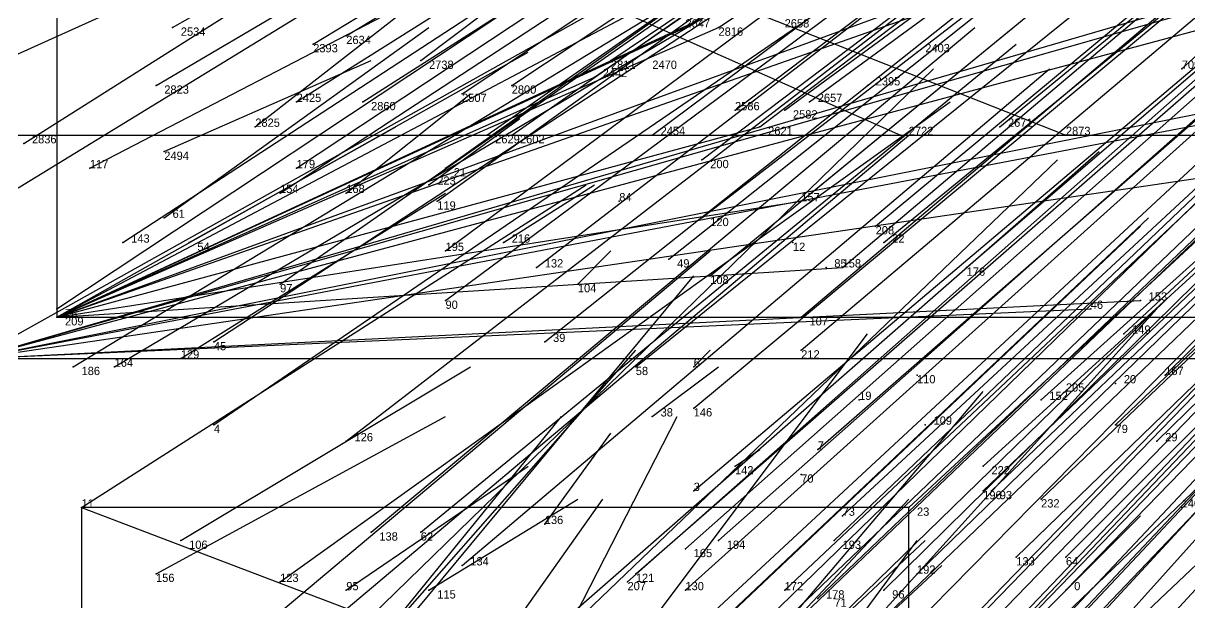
# Model space of a CAD drawing. Extents: x -0.5 to 0.59, y -0.5 to 0.59.
# Drawn here: x -0.412 to -0.271, y -0.3015 to -0.2315 of the extents above; entities that cross this region are included whole.
import ezdxf

# ---------------------------------------------------------------- set-up
doc = ezdxf.new("R2010")
doc.units = 0
for name, color, linetype in [('Clients', 3, 'CONTINUOUS'), ('Facilities', 3, 'CONTINUOUS'), ('Facilities_lines', 3, 'CONTINUOUS'), ('Min_max_boxes', 1, 'CONTINUOUS'), ('Normals', 1, 'CONTINUOUS'), ('Source_points', 5, 'CONTINUOUS'), ('Text', 3, 'CONTINUOUS')]:
    doc.layers.add(name, color=color, linetype=linetype)

msp = doc.modelspace()

# ---------------------------------------------------------------- linework, layer by layer
at = {"layer": 'Clients', "color": 5}
for p in [(-0.332, -0.232, -1.013), (-0.328, -0.232, -1.004), (-0.343, -0.238, -1.043), (-0.323, -0.244, -1.012), (-0.306, -0.245, -1.25), (-0.286, -0.245, -1.25), (-0.318, -0.253, -1.016), (-0.313, -0.261, -1.019), (-0.277, -0.265, -1.25), (-0.283, -0.266, -1.25), (-0.318, -0.267, -1.038)]:
    msp.add_point(p, dxfattribs=at)
at = {"layer": 'Facilities', "color": 3}
for p in [(-0.394, -0.232, -1.143), (-0.377, -0.234, -1.111), (-0.373, -0.233, -1.1), (-0.304, -0.235, -1.25), (-0.364, -0.236, -1.25), (-0.341, -0.236, -1.037), (-0.337, -0.236, -1.25), (-0.272, -0.237, -0.902), (-0.396, -0.239, -1.156), (-0.353, -0.239, -1.067), (-0.31, -0.239, -1.25), (-0.379, -0.241, -1.123), (-0.371, -0.241, -1.106), (-0.359, -0.24, -1.08), (-0.317, -0.241, -0.995), (-0.326, -0.242, -1.016), (-0.32, -0.242, -1.002), (-0.384, -0.244, -1.25), (-0.356, -0.245, -1.08), (-0.353, -0.245, -1.074), (-0.336, -0.245, -1.039), (-0.294, -0.244, -0.955), (-0.412, -0.246, -1.199), (-0.395, -0.247, -1.25), (-0.33, -0.248, -1.032), (-0.404, -0.249, -1.25), (-0.379, -0.249, -1.134), (-0.361, -0.249, -1.096), (-0.381, -0.252, -1.142), (-0.373, -0.252, -1.25), (-0.363, -0.251, -1.25), (-0.362, -0.253, -1.105), (-0.34, -0.253, -1.25), (-0.395, -0.255, -1.25), (-0.33, -0.255, -1.042), (-0.309, -0.256, -1.004), (-0.4, -0.258, -1.25), (-0.392, -0.258, -1.25), (-0.354, -0.258, -1.25), (-0.319, -0.258, -1.25), (-0.308, -0.258, -1.004), (-0.361, -0.259, -1.111), (-0.334, -0.26, -1.058), (-0.35, -0.261, -1.09), (-0.329, -0.262, -1.052), (-0.315, -0.261, -1.25), (-0.298, -0.261, -0.992), (-0.381, -0.263, -1.159), (-0.345, -0.263, -1.25), (-0.361, -0.265, -1.12), (-0.408, -0.266, -1.218), (-0.408, -0.267, -1.25), (-0.279, -0.269, -0.968), (-0.389, -0.27, -1.185), (-0.349, -0.27, -1.102), (-0.393, -0.272, -1.25), (-0.318, -0.271, -1.046), (-0.406, -0.273, -1.222), (-0.401, -0.273, -1.213), (-0.338, -0.273, -1.087), (-0.331, -0.273, -1.25), (-0.304, -0.274, -1.25), (-0.274, -0.274, -0.968), (-0.286, -0.276, -1.25), (-0.28, -0.275, -1.25), (-0.311, -0.277, -1.25), (-0.289, -0.277, -1), (-0.336, -0.279, -1.25), (-0.331, -0.278, -1.081), (-0.389, -0.28, -1.199), (-0.303, -0.28, -1.25), (-0.28, -0.28, -0.991), (-0.373, -0.282, -1.168), (-0.275, -0.282, -0.984), (-0.316, -0.283, -1.06), (-0.326, -0.285, -1.25), (-0.318, -0.286, -1.25), (-0.296, -0.285, -1.028), (-0.331, -0.288, -1.096), (-0.296, -0.288, -1.034), (-0.295, -0.288, -1.031), (-0.289, -0.289, -1.022), (-0.405, -0.29, -1.245), (-0.305, -0.29, -1.052), (-0.272, -0.29, -1.25), (-0.313, -0.291, -1.069), (-0.37, -0.293, -1.18), (-0.364, -0.293, -1.17), (-0.349, -0.292, -1.25), (-0.393, -0.294, -1.25), (-0.328, -0.294, -1.102), (-0.314, -0.294, -1.075), (-0.332, -0.295, -1.11), (-0.292, -0.296, -1.041), (-0.286, -0.296, -1.03), (-0.359, -0.297, -1.164), (-0.396, -0.298, -1.25), (-0.338, -0.298, -1.127), (-0.304, -0.298, -1.065), (-0.381, -0.299, -1.211), (-0.373, -0.3, -1.25), (-0.363, -0.3, -1.25), (-0.339, -0.299, -1.131), (-0.332, -0.3, -1.119), (-0.32, -0.3, -1.096), (-0.308, -0.3, -1.075), (-0.286, -0.3, -1.036), (-0.316, -0.301, -1.09), (-0.314, -0.301, -1.25)]:
    msp.add_point(p, dxfattribs=at)
at = {"layer": 'Facilities_lines', "color": 3}
for p, q in [((-0.466, -0.174, -1.25), (-0.306, -0.245, -1.25)), ((-0.466, -0.174, -1.25), (-0.286, -0.245, -1.25)), ((-0.408, -0.267, -1.25), (-0.233, -0.203, -1.25)), ((-0.408, -0.267, -1.25), (-0.226, -0.203, -1.25)), ((-0.418, -0.272, -1.246), (-0.236, -0.219, -1.25)), ((-0.418, -0.272, -1.246), (-0.26, -0.227, -1.25)), ((-0.418, -0.272, -1.246), (-0.254, -0.228, -1.25)), ((-0.408, -0.267, -1.25), (-0.336, -0.229, -1.016)), ((-0.408, -0.267, -1.25), (-0.328, -0.23, -1.001)), ((-0.408, -0.267, -1.25), (-0.332, -0.232, -1.013)), ((-0.408, -0.267, -1.25), (-0.328, -0.232, -1.004)), ((-0.408, -0.267, -1.25), (-0.343, -0.238, -1.043)), ((-0.418, -0.272, -1.246), (-0.258, -0.24, -1.25)), ((-0.418, -0.272, -1.246), (-0.266, -0.243, -1.25)), ((-0.408, -0.267, -1.25), (-0.323, -0.244, -1.012)), ((-0.418, -0.272, -1.246), (-0.262, -0.249, -1.25)), ((-0.408, -0.267, -1.25), (-0.318, -0.253, -1.016)), ((-0.408, -0.267, -1.25), (-0.313, -0.261, -1.019)), ((-0.418, -0.272, -1.246), (-0.277, -0.265, -1.25)), ((-0.418, -0.272, -1.246), (-0.283, -0.266, -1.25)), ((-0.408, -0.267, -1.25), (-0.318, -0.267, -1.038)), ((-0.405, -0.29, -1.245), (-0.305, -0.328, -1.119))]:
    msp.add_line(p, q, dxfattribs=at)
at = {"layer": 'Min_max_boxes', "color": 1}
for p, q in [((-0.408, -0.203, -1.25), (-0.408, -0.267, -1.25)), ((-0.408, -0.203, -1.001), (-0.408, -0.267, -1.001)), ((-0.466, -0.245, -1.25), (-0.217, -0.245, -1.25)), ((-0.466, -0.245, -1.126), (-0.217, -0.245, -1.126)), ((-0.408, -0.267, -1.25), (-0.226, -0.267, -1.25)), ((-0.408, -0.267, -1.001), (-0.226, -0.267, -1.001)), ((-0.408, -0.267, -1.25), (-0.408, -0.267, -1.001)), ((-0.418, -0.272, -1.25), (-0.236, -0.272, -1.25)), ((-0.418, -0.272, -1.246), (-0.236, -0.272, -1.246)), ((-0.305, -0.29, -1.245), (-0.405, -0.29, -1.245)), ((-0.405, -0.29, -1.245), (-0.405, -0.328, -1.245)), ((-0.305, -0.29, -1.119), (-0.405, -0.29, -1.119)), ((-0.405, -0.29, -1.119), (-0.405, -0.328, -1.119)), ((-0.405, -0.29, -1.245), (-0.405, -0.29, -1.119)), ((-0.305, -0.328, -1.245), (-0.305, -0.29, -1.245)), ((-0.305, -0.328, -1.119), (-0.305, -0.29, -1.119)), ((-0.305, -0.29, -1.245), (-0.305, -0.29, -1.119))]:
    msp.add_line(p, q, dxfattribs=at)
at = {"layer": 'Normals', "color": 1}
for p, q in [((-0.272, -0.237, -0.902), (-0.203, -0.174, -0.938)), ((-0.332, -0.232, -1.013), (-0.255, -0.179, -1.049)), ((-0.328, -0.232, -1.004), (-0.251, -0.18, -1.041)), ((-0.341, -0.236, -1.037), (-0.264, -0.184, -1.074)), ((-0.394, -0.232, -1.143), (-0.313, -0.186, -1.18)), ((-0.377, -0.234, -1.111), (-0.298, -0.186, -1.148)), ((-0.373, -0.233, -1.1), (-0.294, -0.185, -1.137)), ((-0.343, -0.238, -1.043), (-0.266, -0.185, -1.08)), ((-0.326, -0.242, -1.016), (-0.252, -0.186, -1.052)), ((-0.317, -0.241, -0.995), (-0.242, -0.186, -1.032)), ((-0.294, -0.244, -0.955), (-0.222, -0.185, -0.992)), ((-0.32, -0.242, -1.002), (-0.245, -0.187, -1.04)), ((-0.353, -0.239, -1.067), (-0.276, -0.188, -1.104)), ((-0.323, -0.244, -1.012), (-0.249, -0.188, -1.049)), ((-0.359, -0.24, -1.08), (-0.282, -0.189, -1.118)), ((-0.336, -0.245, -1.039), (-0.261, -0.189, -1.076)), ((-0.379, -0.241, -1.123), (-0.3, -0.191, -1.16)), ((-0.371, -0.241, -1.106), (-0.293, -0.191, -1.143)), ((-0.412, -0.246, -1.199), (-0.328, -0.193, -1.214)), ((-0.396, -0.239, -1.156), (-0.316, -0.192, -1.193)), ((-0.356, -0.245, -1.08), (-0.28, -0.192, -1.117)), ((-0.353, -0.245, -1.074), (-0.277, -0.192, -1.111)), ((-0.33, -0.248, -1.032), (-0.256, -0.192, -1.069)), ((-0.318, -0.253, -1.016), (-0.246, -0.194, -1.053)), ((-0.361, -0.249, -1.096), (-0.285, -0.195, -1.133)), ((-0.309, -0.256, -1.004), (-0.238, -0.197, -1.042)), ((-0.379, -0.249, -1.134), (-0.302, -0.198, -1.171)), ((-0.33, -0.255, -1.042), (-0.256, -0.198, -1.079)), ((-0.362, -0.253, -1.105), (-0.287, -0.199, -1.142)), ((-0.308, -0.258, -1.004), (-0.236, -0.199, -1.041)), ((-0.381, -0.252, -1.142), (-0.303, -0.201, -1.179)), ((-0.313, -0.261, -1.019), (-0.242, -0.201, -1.057)), ((-0.298, -0.261, -0.992), (-0.228, -0.201, -1.03)), ((-0.417, -0.254, -1.22), (-0.332, -0.202, -1.209)), ((-0.334, -0.26, -1.058), (-0.261, -0.202, -1.095)), ((-0.329, -0.262, -1.052), (-0.257, -0.203, -1.089)), ((-0.361, -0.259, -1.111), (-0.287, -0.204, -1.148)), ((-0.35, -0.261, -1.09), (-0.276, -0.204, -1.126)), ((-0.43, -0.243, -1.25), (-0.348, -0.206, -1.206)), ((-0.318, -0.267, -1.038), (-0.247, -0.207, -1.075)), ((-0.279, -0.269, -0.968), (-0.211, -0.206, -1.006)), ((-0.381, -0.263, -1.159), (-0.305, -0.21, -1.195)), ((-0.361, -0.265, -1.12), (-0.287, -0.21, -1.158)), ((-0.274, -0.274, -0.968), (-0.208, -0.209, -1.006)), ((-0.408, -0.266, -1.218), (-0.325, -0.211, -1.207)), ((-0.318, -0.271, -1.046), (-0.247, -0.211, -1.083)), ((-0.349, -0.27, -1.102), (-0.276, -0.212, -1.139)), ((-0.338, -0.273, -1.087), (-0.266, -0.215, -1.124)), ((-0.289, -0.277, -1), (-0.22, -0.215, -1.038)), ((-0.389, -0.27, -1.185), (-0.308, -0.217, -1.206)), ((-0.28, -0.28, -0.991), (-0.213, -0.216, -1.028)), ((-0.275, -0.282, -0.984), (-0.209, -0.217, -1.021)), ((-0.331, -0.278, -1.081), (-0.26, -0.219, -1.118)), ((-0.406, -0.273, -1.222), (-0.322, -0.222, -1.2)), ((-0.404, -0.249, -1.25), (-0.352, -0.222, -1.169)), ((-0.401, -0.273, -1.213), (-0.315, -0.222, -1.218)), ((-0.316, -0.283, -1.06), (-0.246, -0.222, -1.098)), ((-0.389, -0.28, -1.199), (-0.307, -0.224, -1.209)), ((-0.296, -0.285, -1.028), (-0.228, -0.223, -1.066)), ((-0.296, -0.288, -1.034), (-0.229, -0.224, -1.071)), ((-0.295, -0.288, -1.031), (-0.228, -0.224, -1.068)), ((-0.373, -0.282, -1.168), (-0.299, -0.225, -1.205)), ((-0.289, -0.289, -1.022), (-0.222, -0.225, -1.059)), ((-0.4, -0.258, -1.25), (-0.351, -0.226, -1.169)), ((-0.305, -0.29, -1.052), (-0.237, -0.227, -1.089)), ((-0.331, -0.288, -1.096), (-0.26, -0.228, -1.133)), ((-0.313, -0.291, -1.069), (-0.245, -0.228, -1.106)), ((-0.418, -0.272, -1.246), (-0.341, -0.229, -1.198)), ((-0.384, -0.244, -1.25), (-0.366, -0.23, -1.153)), ((-0.364, -0.236, -1.25), (-0.356, -0.23, -1.15)), ((-0.314, -0.294, -1.075), (-0.247, -0.23, -1.112)), ((-0.286, -0.296, -1.03), (-0.221, -0.231, -1.068)), ((-0.395, -0.255, -1.25), (-0.363, -0.232, -1.158)), ((-0.37, -0.293, -1.18), (-0.297, -0.232, -1.21)), ((-0.292, -0.296, -1.041), (-0.226, -0.232, -1.078)), ((-0.364, -0.293, -1.17), (-0.292, -0.234, -1.206)), ((-0.332, -0.295, -1.11), (-0.262, -0.233, -1.147)), ((-0.328, -0.294, -1.102), (-0.259, -0.233, -1.139)), ((-0.304, -0.298, -1.065), (-0.238, -0.234, -1.102)), ((-0.286, -0.3, -1.036), (-0.221, -0.233, -1.073)), ((-0.408, -0.267, -1.25), (-0.351, -0.235, -1.174)), ((-0.308, -0.3, -1.075), (-0.242, -0.235, -1.112)), ((-0.304, -0.235, -1.25), (-0.304, -0.235, -1.15)), ((-0.395, -0.247, -1.25), (-0.37, -0.236, -1.154)), ((-0.337, -0.236, -1.25), (-0.337, -0.236, -1.15)), ((-0.32, -0.3, -1.096), (-0.252, -0.236, -1.133)), ((-0.374, -0.307, -1.21), (-0.302, -0.237, -1.21)), ((-0.359, -0.297, -1.164), (-0.288, -0.237, -1.201)), ((-0.339, -0.299, -1.131), (-0.27, -0.238, -1.168)), ((-0.338, -0.298, -1.127), (-0.268, -0.237, -1.164)), ((-0.332, -0.3, -1.119), (-0.263, -0.238, -1.156)), ((-0.316, -0.301, -1.09), (-0.249, -0.237, -1.127)), ((-0.276, -0.306, -1.03), (-0.213, -0.238, -1.067)), ((-0.329, -0.303, -1.117), (-0.26, -0.239, -1.154)), ((-0.31, -0.239, -1.25), (-0.31, -0.239, -1.15)), ((-0.381, -0.299, -1.211), (-0.3, -0.241, -1.216)), ((-0.373, -0.252, -1.25), (-0.358, -0.24, -1.152)), ((-0.293, -0.306, -1.06), (-0.229, -0.24, -1.097)), ((-0.287, -0.308, -1.053), (-0.223, -0.241, -1.09)), ((-0.3, -0.309, -1.076), (-0.235, -0.242, -1.113)), ((-0.363, -0.251, -1.25), (-0.352, -0.243, -1.151)), ((-0.392, -0.258, -1.25), (-0.367, -0.244, -1.154)), ((-0.381, -0.309, -1.227), (-0.305, -0.245, -1.217)), ((-0.323, -0.308, -1.116), (-0.256, -0.244, -1.153)), ((-0.306, -0.245, -1.25), (-0.306, -0.245, -1.15)), ((-0.305, -0.312, -1.09), (-0.24, -0.245, -1.127)), ((-0.286, -0.245, -1.25), (-0.286, -0.245, -1.15)), ((-0.312, -0.312, -1.103), (-0.247, -0.246, -1.14)), ((-0.358, -0.316, -1.194), (-0.287, -0.248, -1.213)), ((-0.354, -0.31, -1.175), (-0.282, -0.247, -1.206)), ((-0.299, -0.317, -1.089), (-0.235, -0.249, -1.126)), ((-0.334, -0.315, -1.148), (-0.267, -0.25, -1.185)), ((-0.405, -0.29, -1.245), (-0.344, -0.251, -1.176)), ((-0.393, -0.272, -1.25), (-0.361, -0.252, -1.158)), ((-0.354, -0.258, -1.25), (-0.343, -0.251, -1.151)), ((-0.34, -0.253, -1.25), (-0.34, -0.253, -1.15)), ((-0.347, -0.322, -1.184), (-0.276, -0.255, -1.203)), ((-0.336, -0.319, -1.157), (-0.269, -0.255, -1.195)), ((-0.349, -0.324, -1.19), (-0.277, -0.256, -1.208)), ((-0.319, -0.258, -1.25), (-0.319, -0.258, -1.15)), ((-0.391, -0.311, -1.249), (-0.329, -0.259, -1.191)), ((-0.345, -0.263, -1.25), (-0.341, -0.259, -1.15)), ((-0.305, -0.328, -1.119), (-0.242, -0.26, -1.157)), ((-0.38, -0.321, -1.244), (-0.331, -0.262, -1.179)), ((-0.315, -0.261, -1.25), (-0.315, -0.261, -1.15)), ((-0.345, -0.334, -1.2), (-0.274, -0.265, -1.217)), ((-0.318, -0.331, -1.147), (-0.254, -0.264, -1.184)), ((-0.318, -0.331, -1.147), (-0.254, -0.264, -1.184)), ((-0.277, -0.265, -1.25), (-0.277, -0.265, -1.15)), ((-0.342, -0.34, -1.205), (-0.275, -0.266, -1.217)), ((-0.339, -0.333, -1.189), (-0.269, -0.266, -1.209)), ((-0.283, -0.266, -1.25), (-0.283, -0.266, -1.15)), ((-0.364, -0.341, -1.246), (-0.31, -0.269, -1.201)), ((-0.329, -0.336, -1.176), (-0.264, -0.269, -1.213)), ((-0.31, -0.338, -1.147), (-0.248, -0.269, -1.185)), ((-0.382, -0.321, -1.248), (-0.338, -0.271, -1.173)), ((-0.331, -0.273, -1.25), (-0.329, -0.271, -1.15)), ((-0.324, -0.338, -1.17), (-0.26, -0.271, -1.208)), ((-0.317, -0.338, -1.16), (-0.254, -0.271, -1.197)), ((-0.393, -0.294, -1.25), (-0.358, -0.273, -1.159)), ((-0.336, -0.279, -1.25), (-0.328, -0.273, -1.15)), ((-0.304, -0.274, -1.25), (-0.304, -0.274, -1.15)), ((-0.358, -0.349, -1.25), (-0.296, -0.276, -1.222)), ((-0.329, -0.344, -1.191), (-0.258, -0.276, -1.208)), ((-0.325, -0.346, -1.186), (-0.259, -0.276, -1.215)), ((-0.286, -0.276, -1.25), (-0.286, -0.276, -1.15)), ((-0.28, -0.275, -1.25), (-0.28, -0.275, -1.15)), ((-0.311, -0.277, -1.25), (-0.311, -0.277, -1.15)), ((-0.396, -0.298, -1.25), (-0.361, -0.279, -1.158)), ((-0.382, -0.322, -1.25), (-0.347, -0.279, -1.167)), ((-0.354, -0.32, -1.25), (-0.333, -0.279, -1.161)), ((-0.303, -0.28, -1.25), (-0.303, -0.28, -1.15)), ((-0.349, -0.292, -1.25), (-0.341, -0.281, -1.151)), ((-0.326, -0.285, -1.25), (-0.323, -0.283, -1.15)), ((-0.373, -0.3, -1.25), (-0.351, -0.285, -1.154)), ((-0.318, -0.286, -1.25), (-0.318, -0.286, -1.15)), ((-0.363, -0.3, -1.25), (-0.345, -0.289, -1.152)), ((-0.359, -0.313, -1.25), (-0.342, -0.289, -1.155)), ((-0.336, -0.322, -1.25), (-0.305, -0.289, -1.161)), ((-0.272, -0.29, -1.25), (-0.272, -0.29, -1.15)), ((-0.344, -0.358, -1.243), (-0.277, -0.291, -1.213)), ((-0.336, -0.359, -1.23), (-0.264, -0.291, -1.216)), ((-0.332, -0.321, -1.25), (-0.303, -0.294, -1.158)), ((-0.327, -0.325, -1.25), (-0.304, -0.294, -1.158)), ((-0.329, -0.323, -1.25), (-0.301, -0.297, -1.157)), ((-0.314, -0.301, -1.25), (-0.314, -0.301, -1.15))]:
    msp.add_line(p, q, dxfattribs=at)
at = {"layer": 'Source_points', "color": 5}
for p in [(-0.394, -0.232, -1.143), (-0.332, -0.232, -1.013), (-0.328, -0.232, -1.004), (-0.377, -0.234, -1.111), (-0.373, -0.233, -1.1), (-0.304, -0.235, -1.25), (-0.364, -0.236, -1.25), (-0.341, -0.236, -1.037), (-0.337, -0.236, -1.25), (-0.343, -0.238, -1.043), (-0.272, -0.237, -0.902), (-0.396, -0.239, -1.156), (-0.353, -0.239, -1.067), (-0.31, -0.239, -1.25), (-0.379, -0.241, -1.123), (-0.371, -0.241, -1.106), (-0.359, -0.24, -1.08), (-0.317, -0.241, -0.995), (-0.326, -0.242, -1.016), (-0.32, -0.242, -1.002), (-0.384, -0.244, -1.25), (-0.356, -0.245, -1.08), (-0.353, -0.245, -1.074), (-0.336, -0.245, -1.039), (-0.323, -0.244, -1.012), (-0.306, -0.245, -1.25), (-0.294, -0.244, -0.955), (-0.286, -0.245, -1.25), (-0.412, -0.246, -1.199), (-0.395, -0.247, -1.25), (-0.33, -0.248, -1.032), (-0.404, -0.249, -1.25), (-0.379, -0.249, -1.134), (-0.361, -0.249, -1.096), (-0.381, -0.252, -1.142), (-0.373, -0.252, -1.25), (-0.363, -0.251, -1.25), (-0.362, -0.253, -1.105), (-0.34, -0.253, -1.25), (-0.318, -0.253, -1.016), (-0.395, -0.255, -1.25), (-0.33, -0.255, -1.042), (-0.309, -0.256, -1.004), (-0.4, -0.258, -1.25), (-0.392, -0.258, -1.25), (-0.354, -0.258, -1.25), (-0.319, -0.258, -1.25), (-0.308, -0.258, -1.004), (-0.361, -0.259, -1.111), (-0.334, -0.26, -1.058), (-0.35, -0.261, -1.09), (-0.329, -0.262, -1.052), (-0.315, -0.261, -1.25), (-0.313, -0.261, -1.019), (-0.298, -0.261, -0.992), (-0.381, -0.263, -1.159), (-0.345, -0.263, -1.25), (-0.361, -0.265, -1.12), (-0.277, -0.265, -1.25), (-0.408, -0.266, -1.218), (-0.283, -0.266, -1.25), (-0.408, -0.267, -1.25), (-0.318, -0.267, -1.038), (-0.279, -0.269, -0.968), (-0.389, -0.27, -1.185), (-0.349, -0.27, -1.102), (-0.393, -0.272, -1.25), (-0.318, -0.271, -1.046), (-0.406, -0.273, -1.222), (-0.401, -0.273, -1.213), (-0.338, -0.273, -1.087), (-0.331, -0.273, -1.25), (-0.304, -0.274, -1.25), (-0.274, -0.274, -0.968), (-0.286, -0.276, -1.25), (-0.28, -0.275, -1.25), (-0.311, -0.277, -1.25), (-0.289, -0.277, -1), (-0.336, -0.279, -1.25), (-0.331, -0.278, -1.081), (-0.389, -0.28, -1.199), (-0.303, -0.28, -1.25), (-0.28, -0.28, -0.991), (-0.373, -0.282, -1.168), (-0.275, -0.282, -0.984), (-0.316, -0.283, -1.06), (-0.326, -0.285, -1.25), (-0.318, -0.286, -1.25), (-0.296, -0.285, -1.028), (-0.331, -0.288, -1.096), (-0.296, -0.288, -1.034), (-0.295, -0.288, -1.031), (-0.289, -0.289, -1.022), (-0.405, -0.29, -1.245), (-0.305, -0.29, -1.052), (-0.272, -0.29, -1.25), (-0.313, -0.291, -1.069), (-0.37, -0.293, -1.18), (-0.364, -0.293, -1.17), (-0.349, -0.292, -1.25), (-0.393, -0.294, -1.25), (-0.328, -0.294, -1.102), (-0.314, -0.294, -1.075), (-0.332, -0.295, -1.11), (-0.292, -0.296, -1.041), (-0.286, -0.296, -1.03), (-0.359, -0.297, -1.164), (-0.396, -0.298, -1.25), (-0.338, -0.298, -1.127), (-0.304, -0.298, -1.065), (-0.381, -0.299, -1.211), (-0.373, -0.3, -1.25), (-0.363, -0.3, -1.25), (-0.339, -0.299, -1.131), (-0.332, -0.3, -1.119), (-0.32, -0.3, -1.096), (-0.308, -0.3, -1.075), (-0.286, -0.3, -1.036), (-0.316, -0.301, -1.09), (-0.314, -0.301, -1.25)]:
    msp.add_point(p, dxfattribs=at)

# ---------------------------------------------------------------- texts
at = {"layer": 'Text', "color": 3}
for s, p in [('2647', (-0.332, -0.232, -1.013)), ('2658', (-0.32, -0.232, -0.989)), ('2534', (-0.393, -0.233, -1.143)), ('2816', (-0.328, -0.233, -1.004)), ('2393', (-0.377, -0.235, -1.111)), ('2634', (-0.373, -0.234, -1.1)), ('2403', (-0.303, -0.235, -1.25)), ('2738', (-0.363, -0.237, -1.25)), ('2811', (-0.341, -0.237, -1.037)), ('2470', (-0.336, -0.237, -1.25)), ('7093', (-0.272, -0.237, -0.902)), ('2442', (-0.342, -0.238, -1.043)), ('2395', (-0.309, -0.239, -1.25)), ('2823', (-0.395, -0.24, -1.156)), ('2800', (-0.353, -0.24, -1.067)), ('2425', (-0.379, -0.241, -1.123)), ('2860', (-0.37, -0.242, -1.106)), ('2507', (-0.359, -0.241, -1.08)), ('2586', (-0.326, -0.242, -1.016)), ('2657', (-0.316, -0.241, -0.995)), ('2582', (-0.319, -0.243, -1.002)), ('2825', (-0.384, -0.244, -1.25)), ('2671', (-0.293, -0.244, -0.955)), ('2836', (-0.411, -0.246, -1.199)), ('2629', (-0.355, -0.246, -1.08)), ('2602', (-0.352, -0.246, -1.074)), ('2454', (-0.335, -0.245, -1.039)), ('2621', (-0.322, -0.245, -1.012)), ('2722', (-0.305, -0.245, -1.25)), ('2873', (-0.286, -0.245, -1.25)), ('117', (-0.404, -0.249, -1.25)), ('2494', (-0.395, -0.248, -1.25)), ('179', (-0.379, -0.249, -1.134)), ('200', (-0.329, -0.249, -1.032)), ('21', (-0.36, -0.25, -1.096)), ('168', (-0.373, -0.252, -1.25)), ('223', (-0.362, -0.251, -1.25)), ('154', (-0.381, -0.252, -1.142)), ('84', (-0.34, -0.253, -1.25)), ('157', (-0.318, -0.253, -1.016)), ('119', (-0.362, -0.254, -1.105)), ('61', (-0.394, -0.255, -1.25)), ('120', (-0.329, -0.256, -1.042)), ('208', (-0.309, -0.257, -1.004)), ('143', (-0.399, -0.258, -1.25)), ('54', (-0.391, -0.259, -1.25)), ('195', (-0.361, -0.259, -1.111)), ('216', (-0.353, -0.258, -1.25)), ('12', (-0.319, -0.259, -1.25)), ('22', (-0.307, -0.258, -1.004)), ('132', (-0.349, -0.261, -1.09)), ('49', (-0.333, -0.261, -1.058)), ('85', (-0.314, -0.261, -1.25)), ('158', (-0.313, -0.261, -1.019)), ('108', (-0.329, -0.263, -1.052)), ('176', (-0.298, -0.262, -0.992)), ('97', (-0.381, -0.264, -1.159)), ('104', (-0.345, -0.264, -1.25)), ('90', (-0.361, -0.266, -1.12)), ('46', (-0.283, -0.266, -1.25)), ('153', (-0.276, -0.265, -1.25)), ('78', (-0.407, -0.267, -1.218)), ('209', (-0.407, -0.268, -1.25)), ('107', (-0.317, -0.268, -1.038)), ('39', (-0.348, -0.27, -1.102)), ('149', (-0.278, -0.269, -0.968)), ('45', (-0.389, -0.271, -1.185)), ('164', (-0.401, -0.273, -1.213)), ('129', (-0.393, -0.272, -1.25)), ('6', (-0.331, -0.273, -1.25)), ('212', (-0.318, -0.272, -1.046)), ('186', (-0.405, -0.274, -1.222)), ('58', (-0.338, -0.274, -1.087)), ('167', (-0.274, -0.274, -0.968)), ('110', (-0.304, -0.275, -1.25)), ('20', (-0.279, -0.275, -1.25)), ('19', (-0.311, -0.277, -1.25)), ('152', (-0.288, -0.277, -1)), ('205', (-0.286, -0.276, -1.25)), ('38', (-0.335, -0.279, -1.25)), ('146', (-0.331, -0.279, -1.081)), ('109', (-0.302, -0.28, -1.25)), ('4', (-0.389, -0.281, -1.199)), ('79', (-0.28, -0.281, -0.991)), ('126', (-0.372, -0.282, -1.168)), ('7', (-0.316, -0.283, -1.06)), ('29', (-0.274, -0.282, -0.984)), ('142', (-0.326, -0.286, -1.25)), ('70', (-0.318, -0.287, -1.25)), ('222', (-0.295, -0.286, -1.028)), ('3', (-0.331, -0.288, -1.096)), ('11', (-0.405, -0.29, -1.245)), ('196', (-0.296, -0.289, -1.034)), ('93', (-0.294, -0.289, -1.031)), ('232', (-0.289, -0.29, -1.022)), ('140', (-0.272, -0.29, -1.25)), ('73', (-0.313, -0.291, -1.069)), ('23', (-0.304, -0.291, -1.052)), ('136', (-0.349, -0.292, -1.25)), ('138', (-0.369, -0.294, -1.18)), ('62', (-0.364, -0.294, -1.17)), ('106', (-0.392, -0.295, -1.25)), ('194', (-0.327, -0.295, -1.102)), ('193', (-0.313, -0.295, -1.075)), ('134', (-0.358, -0.297, -1.164)), ('165', (-0.331, -0.296, -1.11)), ('133', (-0.292, -0.297, -1.041)), ('64', (-0.286, -0.297, -1.03)), ('192', (-0.304, -0.298, -1.065)), ('156', (-0.396, -0.299, -1.25)), ('123', (-0.381, -0.299, -1.211)), ('121', (-0.338, -0.299, -1.127)), ('95', (-0.373, -0.3, -1.25)), ('115', (-0.362, -0.301, -1.25)), ('207', (-0.339, -0.3, -1.131)), ('130', (-0.332, -0.3, -1.119)), ('172', (-0.32, -0.3, -1.096)), ('178', (-0.315, -0.301, -1.09)), ('96', (-0.307, -0.301, -1.075)), ('0', (-0.285, -0.3, -1.036)), ('71', (-0.314, -0.302, -1.25))]:
    msp.add_text(s, height=0.001, dxfattribs=at).set_placement(p)

doc.saveas('drawing.dxf')
